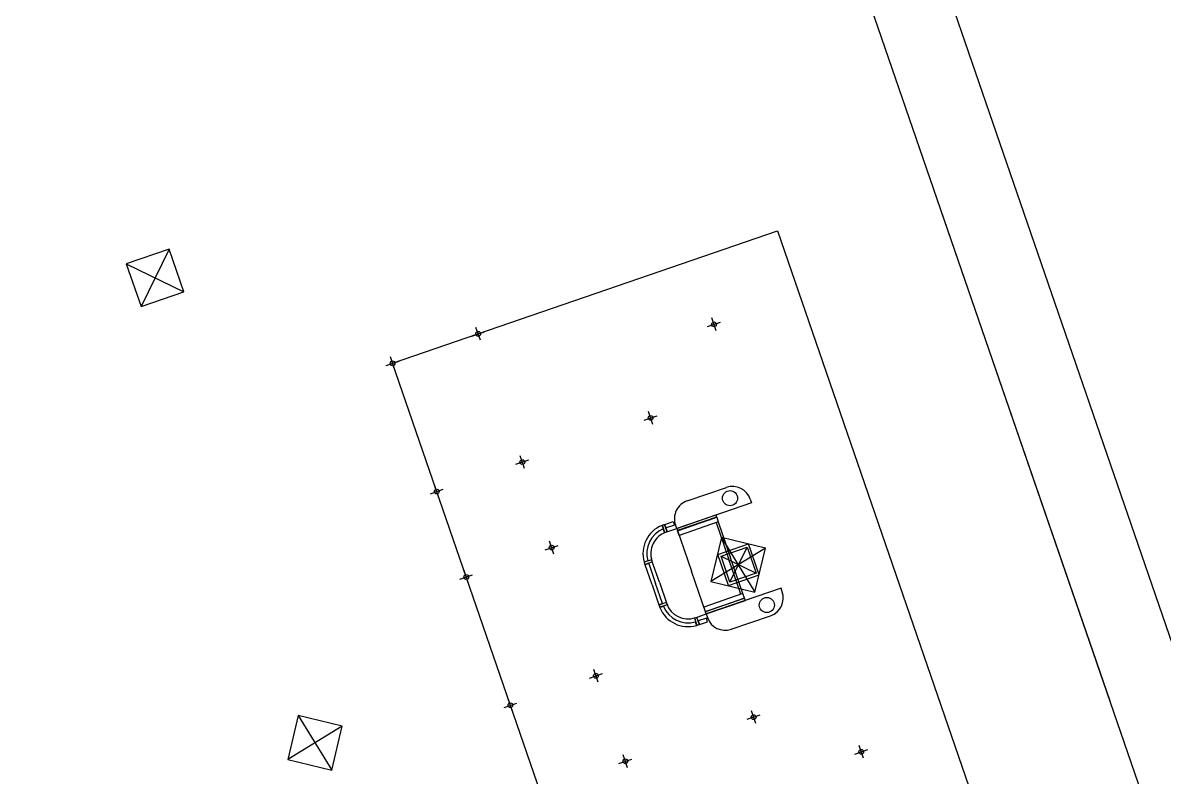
# Model space of a CAD drawing. Extents: x 809431 to 809707, y 818703 to 819368.
# Drawn here: x 809683.11 to 809698.25, y 818726.89 to 818736.9 of the extents above; entities that cross this region are included whole.
import ezdxf

# ---------------------------------------------------------------- set-up
doc = ezdxf.new("R2010")
doc.units = 0
for name, color, linetype in [('Default', 7, 'Continuous'), ('MAJ082__', 7, 'Continuous'), ('MAJ221__', 7, 'Continuous'), ('MAJ230__', 7, 'Continuous'), ('MAJ317__', 7, 'Continuous'), ('MAJ341__', 7, 'Continuous'), ('MAJ342__', 7, 'Continuous'), ('MAJ430_B', 7, 'Continuous'), ('MAJ724__', 7, 'Continuous'), ('MAJ971__', 7, 'Continuous'), ('MMH296__', 7, 'Continuous')]:
    doc.layers.add(name, color=color, linetype=linetype)

msp = doc.modelspace()

# ---------------------------------------------------------------- linework, layer by layer
at = {"layer": 'Default'}
for p, q in [((809692.327, 818729.845), (809692.738, 818729.987)), ((809692.879, 818729.576), (809692.738, 818729.987)), ((809692.469, 818729.435), (809692.327, 818729.845)), ((809692.469, 818729.435), (809692.879, 818729.576))]:
    msp.add_line(p, q, dxfattribs=at)
at = {"layer": 'MAJ082__'}
msp.add_lwpolyline([(809688.014, 818732.384), (809693.12, 818734.142), (809695.659, 818726.767), (809690.554, 818725.009)], close=True, dxfattribs=at)
at = {"layer": 'MAJ221__'}
msp.add_lwpolyline([(809692.371, 818729.824), (809692.717, 818729.943), (809692.836, 818729.597), (809692.49, 818729.478)], close=True, dxfattribs=at)
at = {"layer": 'MAJ230__'}
msp.add_line((809674.923, 818793.555), (809704.145, 818708.688), dxfattribs=at)
at = {"layer": 'MAJ317__'}
for p, q in [((809692.371, 818729.824), (809692.836, 818729.597)), ((809692.49, 818729.478), (809692.717, 818729.943))]:
    msp.add_line(p, q, dxfattribs=at)
at = {"layer": 'MAJ341__'}
for p, q in [((809692.308, 818732.816), (809692.249, 818732.986)), ((809689.178, 818732.69), (809689.119, 818732.86)), ((809692.193, 818732.871), (809692.363, 818732.93)), ((809689.064, 818732.746), (809689.234, 818732.804)), ((809687.929, 818732.355), (809688.099, 818732.414)), ((809688.043, 818732.299), (809687.985, 818732.469)), ((809691.352, 818731.63), (809691.522, 818731.688)), ((809691.466, 818731.574), (809691.407, 818731.744)), ((809689.65, 818731.044), (809689.82, 818731.102)), ((809689.764, 818730.988), (809689.705, 818731.158)), ((809688.515, 818730.653), (809688.685, 818730.712)), ((809688.629, 818730.597), (809688.571, 818730.767)), ((809690.04, 818729.909), (809690.211, 818729.968)), ((809690.155, 818729.853), (809690.096, 818730.024)), ((809688.906, 818729.518), (809689.076, 818729.577)), ((809689.02, 818729.463), (809688.962, 818729.633)), ((809690.741, 818728.151), (809690.682, 818728.322)), ((809690.626, 818728.207), (809690.797, 818728.266)), ((809689.492, 818727.817), (809689.662, 818727.875)), ((809689.606, 818727.761), (809689.548, 818727.931)), ((809692.719, 818727.659), (809692.889, 818727.717)), ((809692.833, 818727.603), (809692.775, 818727.773)), ((809694.147, 818727.198), (809694.317, 818727.257)), ((809694.261, 818727.143), (809694.202, 818727.313)), ((809691.017, 818727.073), (809691.187, 818727.131)), ((809691.131, 818727.017), (809691.073, 818727.187))]:
    msp.add_line(p, q, dxfattribs=at)
for centre in [(809692.278, 818732.901), (809689.149, 818732.775), (809688.014, 818732.384), (809691.437, 818731.659), (809689.735, 818731.073), (809688.6, 818730.682), (809690.125, 818729.938), (809688.991, 818729.548), (809690.711, 818728.236), (809689.577, 818727.846), (809692.804, 818727.688), (809694.232, 818727.228), (809691.102, 818727.102)]:
    msp.add_circle(centre, 0.0317, dxfattribs=at)
at = {"layer": 'MAJ342__'}
for p, q in [((809691.627, 818730.247), (809691.736, 818730.284)), ((809691.736, 818730.284), (809691.752, 818730.237)), ((809691.622, 818730.137), (809691.589, 818730.234)), ((809691.627, 818730.138), (809691.594, 818730.235)), ((809691.608, 818730.241), (809691.622, 818730.245)), ((809691.656, 818730.148), (809691.622, 818730.245)), ((809691.66, 818730.149), (809691.627, 818730.247)), ((809691.752, 818730.237), (809691.643, 818730.2)), ((809691.399, 818729.764), (809691.352, 818729.747)), ((809691.451, 818729.776), (809691.353, 818729.743)), ((809691.363, 818729.714), (809691.358, 818729.728)), ((809691.46, 818729.748), (809691.363, 818729.714)), ((809691.412, 818729.726), (809691.365, 818729.709)), ((809691.456, 818729.445), (809691.365, 818729.709)), ((809691.367, 818729.71), (809691.366, 818729.715)), ((809691.407, 818729.729), (809691.409, 818729.725)), ((809691.412, 818729.726), (809691.503, 818729.461)), ((809691.456, 818729.445), (809691.547, 818729.18)), ((809691.594, 818729.196), (809691.503, 818729.461)), ((809691.594, 818729.196), (809691.547, 818729.18)), ((809691.646, 818729.209), (809691.548, 818729.175)), ((809691.593, 818729.19), (809691.591, 818729.195)), ((809691.548, 818729.175), (809691.553, 818729.161)), ((809691.55, 818729.181), (809691.551, 818729.176)), ((809691.656, 818729.18), (809691.559, 818729.147)), ((809691.608, 818729.158), (809691.56, 818729.142)), ((809692.018, 818729.004), (809692.051, 818728.906)), ((809692.03, 818728.952), (809692.047, 818728.905)), ((809692.046, 818729.014), (809692.08, 818728.916)), ((809692.066, 818728.911), (809692.08, 818728.916)), ((809692.177, 818729.002), (809692.068, 818728.965)), ((809692.068, 818728.965), (809692.085, 818728.918)), ((809692.085, 818728.918), (809692.193, 818728.955)), ((809692.193, 818728.955), (809692.177, 818729.002))]:
    msp.add_line(p, q, dxfattribs=at)
for points in [[(809691.623, 818730.243), (809691.628, 818730.244)], [(809691.642, 818730.203), (809691.637, 818730.201)], [(809692.069, 818728.962), (809692.064, 818728.96)], [(809692.079, 818728.919), (809692.084, 818728.92)]]:
    msp.add_lwpolyline(points, dxfattribs=at)
for centre, radius, start, end in [((809691.739, 818729.859), 0.403, 111.8446, 196.1554), ((809691.739, 818729.859), 0.353, 112.2479, 195.7521), ((809691.739, 818729.859), 0.4, 111.1491, 111.866), ((809691.739, 818729.859), 0.403, 109, 111.1331), ((809691.739, 818729.859), 0.356, 111.4148, 112.2205), ((809691.739, 818729.859), 0.403, 196.8669, 199), ((809691.739, 818729.859), 0.4, 196.134, 196.8509), ((809691.739, 818729.859), 0.356, 195.7795, 196.5852), ((809691.934, 818729.292), 0.403, 199, 201.1331), ((809691.934, 818729.292), 0.403, 201.8446, 286.1554), ((809691.934, 818729.292), 0.4, 201.1491, 201.866), ((809691.934, 818729.292), 0.356, 201.4148, 202.2205), ((809691.934, 818729.292), 0.353, 202.2479, 285.7521), ((809691.934, 818729.292), 0.356, 285.7795, 286.5852), ((809691.934, 818729.292), 0.4, 286.134, 286.8509), ((809691.934, 818729.292), 0.403, 286.8669, 289)]:
    msp.add_arc(centre, radius, start, end, dxfattribs=at)
at = {"layer": 'MAJ430_B'}
for p, q in [((809685.049, 818733.901), (809684.677, 818733.139)), ((809684.481, 818733.706), (809685.244, 818733.334)), ((809692.377, 818730.071), (809692.822, 818729.348)), ((809692.961, 818729.932), (809692.238, 818729.487)), ((809686.761, 818727.709), (809687.206, 818726.986)), ((809687.345, 818727.57), (809686.622, 818727.125))]:
    msp.add_line(p, q, dxfattribs=at)
for points in [[(809684.677, 818733.139), (809685.244, 818733.334), (809685.049, 818733.901), (809684.481, 818733.706)], [(809692.238, 818729.487), (809692.822, 818729.348), (809692.961, 818729.932), (809692.377, 818730.071)], [(809686.622, 818727.125), (809687.206, 818726.986), (809687.345, 818727.57), (809686.761, 818727.709)]]:
    msp.add_lwpolyline(points, close=True, dxfattribs=at)
at = {"layer": 'MAJ724__'}
for p, q in [((809692.219, 818730.308), (809692.314, 818730.341)), ((809692.306, 818730.27), (809692.47, 818729.794)), ((809692.335, 818730.279), (809692.499, 818729.804)), ((809692.662, 818729.328), (809692.499, 818729.804)), ((809692.634, 818729.318), (809692.47, 818729.794)), ((809692.589, 818729.234), (809692.684, 818729.267))]:
    msp.add_line(p, q, dxfattribs=at)
for points in [[(809691.922, 818730.557), (809692.442, 818730.736)], [(809692.76, 818730.581), (809692.776, 818730.534), (809692.275, 818730.361), (809692.275, 818730.361), (809691.783, 818730.192), (809691.767, 818730.239)], [(809691.783, 818730.192), (809692.303, 818730.371), (809692.313, 818730.343), (809691.793, 818730.164)], [(809691.641, 818730.143), (809691.783, 818730.192), (809691.979, 818729.625)], [(809691.553, 818729.478), (809691.455, 818729.762)], [(809692.032, 818729.008), (809692.174, 818729.057), (809691.979, 818729.625)], [(809691.553, 818729.478), (809691.651, 818729.194)], [(809693.183, 818729.352), (809693.167, 818729.399), (809692.666, 818729.227), (809692.666, 818729.227), (809692.174, 818729.057), (809692.19, 818729.01)], [(809692.174, 818729.057), (809692.694, 818729.236), (809692.684, 818729.265), (809692.164, 818729.086)], [(809692.508, 818728.855), (809693.028, 818729.034)]]:
    msp.add_lwpolyline(points, dxfattribs=at)
for points in [[(809692.314, 818730.341), (809692.335, 818730.279), (809691.815, 818730.1), (809691.794, 818730.162)], [(809692.684, 818729.267), (809692.662, 818729.328), (809692.142, 818729.149), (809692.163, 818729.088)]]:
    msp.add_lwpolyline(points, close=True, dxfattribs=at)
for centre in [(809692.491, 818730.594), (809692.979, 818729.176)]:
    msp.add_circle(centre, 0.1, dxfattribs=at)
for centre, radius, start, end in [((809692.523, 818730.5), 0.25, 19, 109), ((809692.003, 818730.321), 0.25, 109, 199), ((809691.739, 818729.859), 0.3, 109, 199), ((809692.947, 818729.271), 0.25, 289, 19), ((809691.934, 818729.292), 0.3, 199, 289), ((809692.427, 818729.091), 0.25, 199, 289)]:
    msp.add_arc(centre, radius, start, end, dxfattribs=at)
at = {"layer": 'MAJ971__'}
msp.add_lwpolyline([(809706.637, 818704.62), (809675.899, 818793.891)], dxfattribs=at)
at = {"layer": 'MMH296__'}
msp.add_line((809695.292, 818734.398), (809697.529, 818727.903), dxfattribs=at)

doc.saveas('drawing.dxf')
